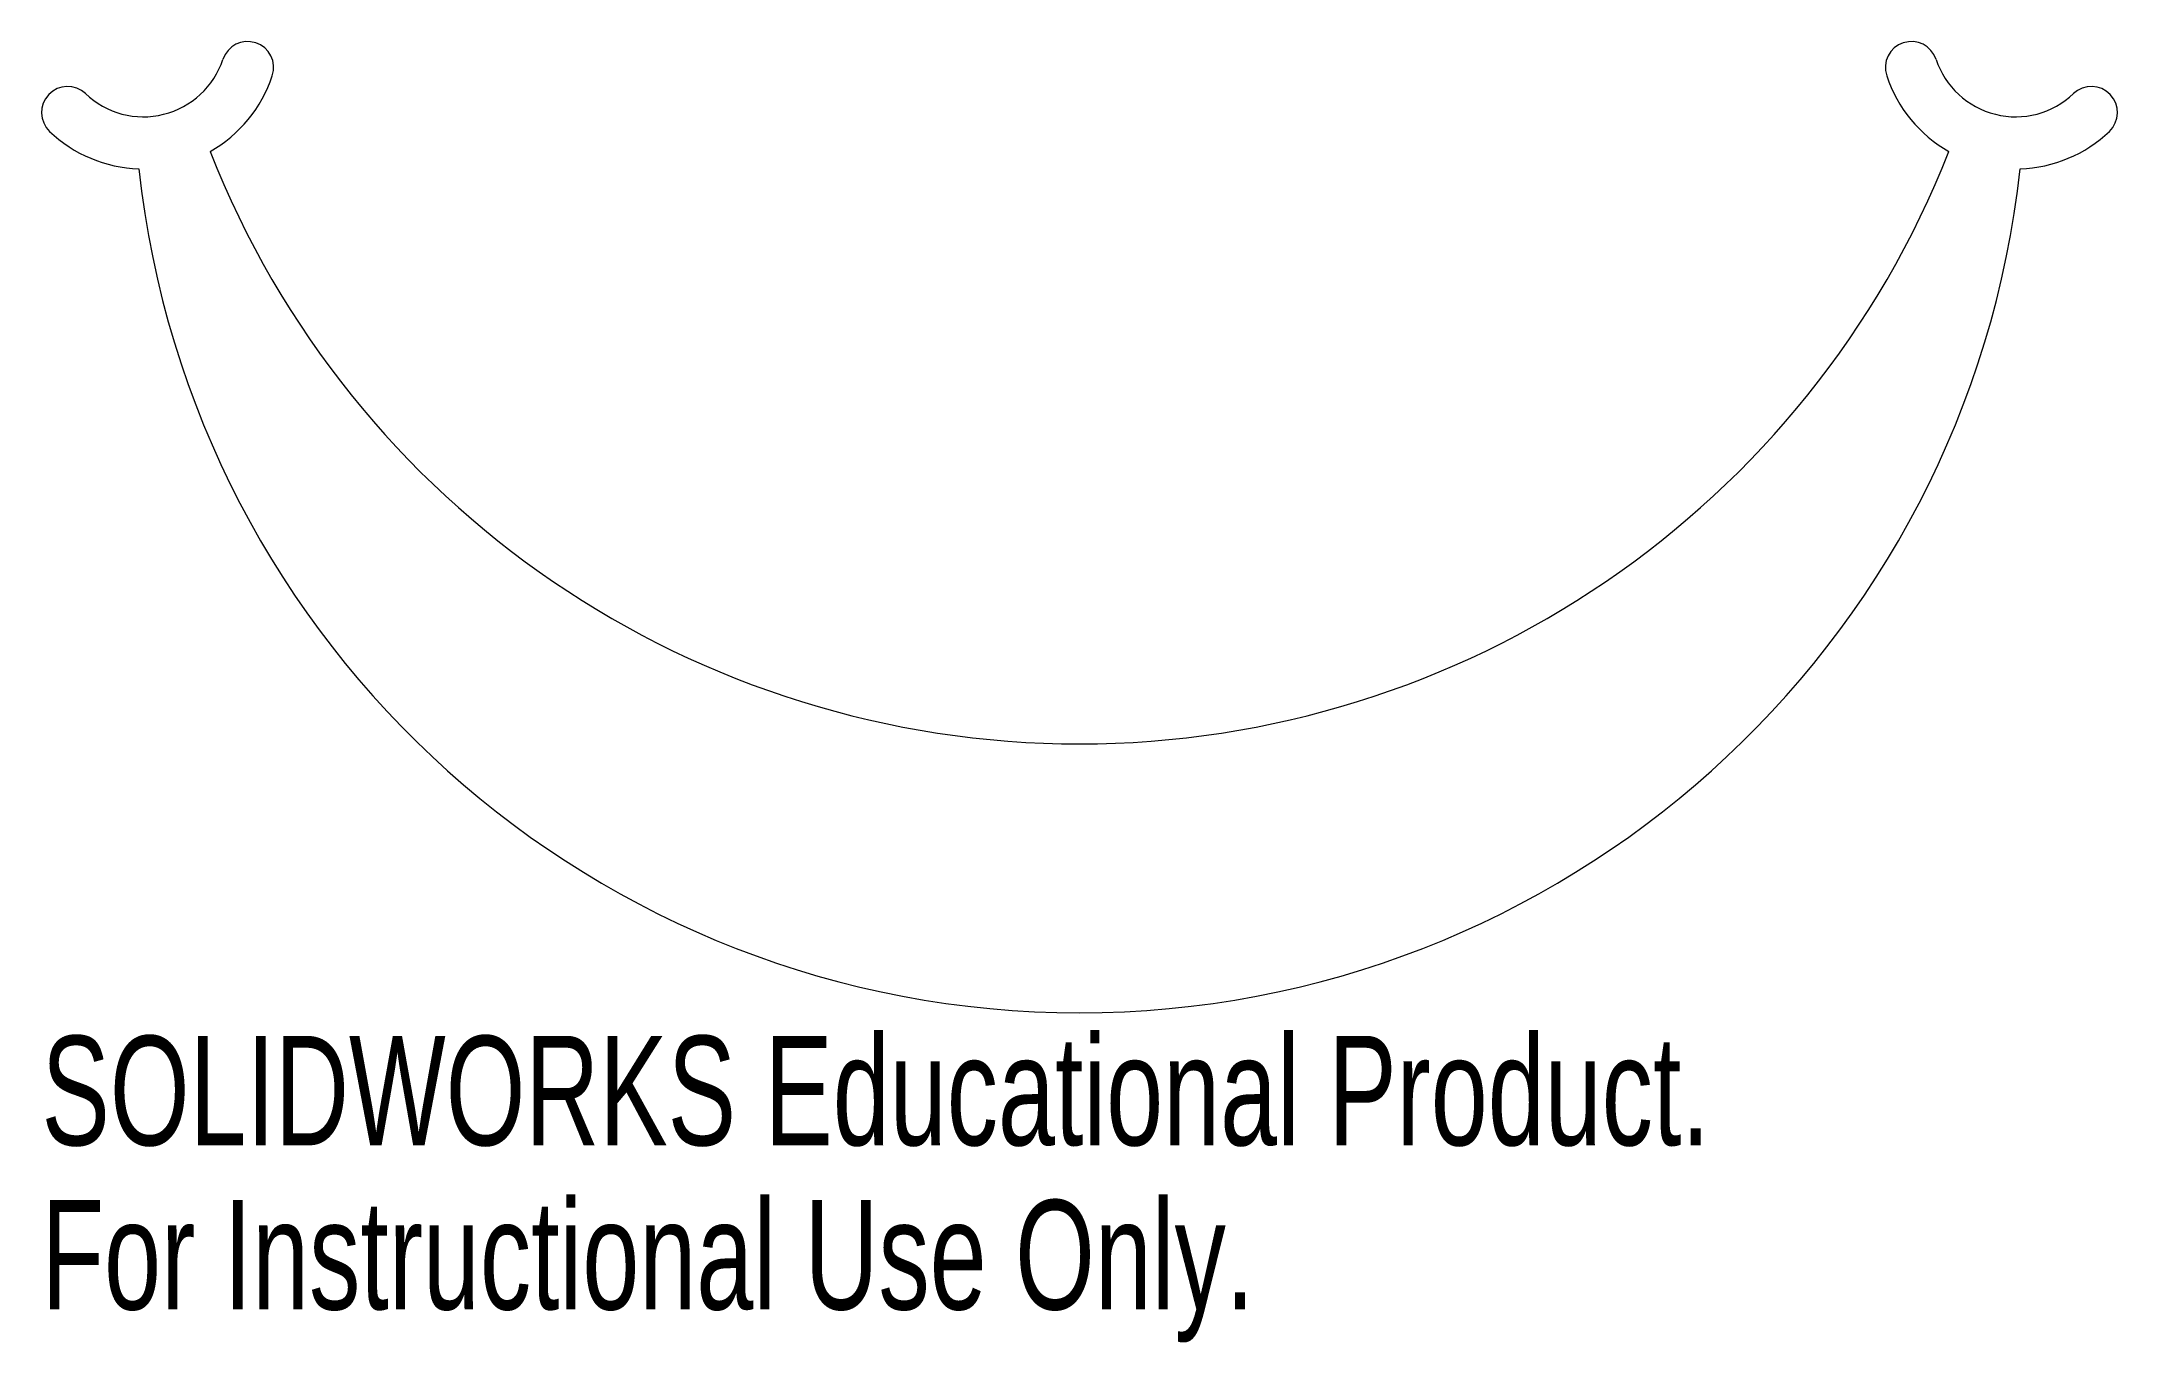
# Model space of a CAD drawing. Header units: millimetres. Extents: x -45.8 to 45.8, y -67.7 to -10.2.
import ezdxf

# ---------------------------------------------------------------- set-up
doc = ezdxf.new("R2010")
doc.units = ezdxf.units.MM
doc.styles.add('SLDTEXTSTYLE0', font='TXT', dxfattribs={"width": 0.7})

msp = doc.modelspace()

# ---------------------------------------------------------------- linework, layer by layer
at = {"color": 7, "linetype": 'Continuous', "lineweight": 15}
for centre, radius, start, end in [((-36.74, -11.39), 1.15, 341.67383, 161.67383), ((36.74, -11.39), 1.15, 18.32617, 198.32617), ((-41.344, -9.865), 3.7, 226.36129, 341.67383), ((-41.344, -9.865), 6, 299.39851, 341.67383), ((41.344, -9.865), 6, 198.32617, 240.60149), ((41.344, -9.865), 3.7, 198.32617, 313.63871), ((-44.691, -13.375), 1.15, 46.36129, 226.36129), ((44.691, -13.375), 1.15, 313.63871, 133.63871), ((-41.344, -9.865), 6, 226.36129, 268.09844), ((41.344, -9.865), 6, 271.90156, 313.63871), ((0, 0), 41.259, 201.45681, 338.54319), ((0, -11.344), 41.788, 186.20604, 353.79396)]:
    msp.add_arc(centre, radius, start, end, dxfattribs=at)

# ---------------------------------------------------------------- texts
at = {"color": 7, "linetype": 'Continuous', "char_height": 4.83362, "attachment_point": 1, "style": 'SLDTEXTSTYLE0'}
for s, insert in [('SOLIDWORKS Educational Product.', (-45.841, -54.152)), ('For Instructional Use Only.', (-45.841, -61.403))]:
    msp.add_mtext(s, dxfattribs=dict(at, insert=insert))

doc.saveas('drawing.dxf')
